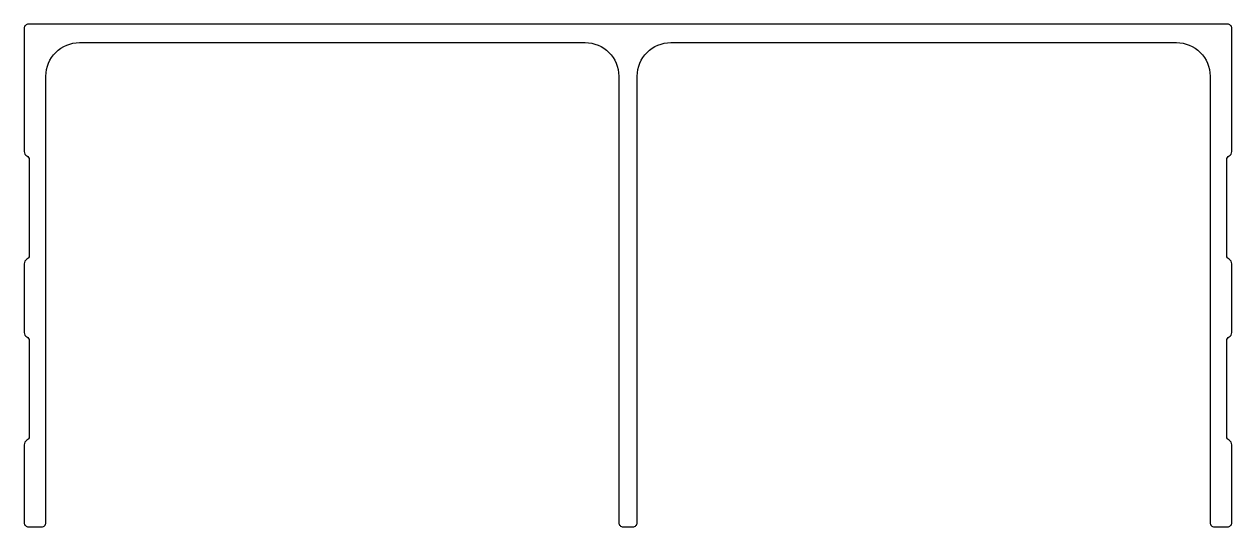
# Model space of a CAD drawing. Extents: x 792.7 to 864.7, y 472.3 to 502.3.
import ezdxf

# ---------------------------------------------------------------- set-up
doc = ezdxf.new("R2010")
doc.units = 0
doc.layers.add('TARAM', color=5, linetype='CONTINUOUS')

msp = doc.modelspace()

# ---------------------------------------------------------------- linework, layer by layer
at = {"layer": 'TARAM', "color": 0}
msp.add_lwpolyline([(792.698, 494.686, 0.281861), (792.862, 494.419, -0.281861), (792.998, 494.196), (792.998, 488.476, -0.281861), (792.862, 488.253, 0.281861), (792.698, 487.986), (792.698, 483.886, 0.281861), (792.862, 483.619, -0.281861), (792.998, 483.396), (792.998, 477.676, -0.281861), (792.862, 477.453, 0.281861), (792.698, 477.186), (792.698, 472.536, 0.414214), (792.948, 472.286), (793.748, 472.286, 0.414214), (793.998, 472.536), (793.998, 499.186, -0.414214), (795.998, 501.186), (826.148, 501.186, -0.414214), (828.148, 499.186), (828.148, 472.536, 0.414214), (828.398, 472.286), (828.998, 472.286, 0.414214), (829.248, 472.536), (829.248, 499.186, -0.414214), (831.248, 501.186), (861.398, 501.186, -0.414214), (863.398, 499.186), (863.398, 472.536, 0.414214), (863.648, 472.286), (864.448, 472.286, 0.414214), (864.698, 472.536), (864.698, 477.186, 0.281861), (864.534, 477.453, -0.281861), (864.398, 477.676), (864.398, 483.396, -0.281861), (864.534, 483.619, 0.281861), (864.698, 483.886), (864.698, 487.986, 0.281861), (864.534, 488.253, -0.281861), (864.398, 488.476), (864.398, 494.196, -0.281861), (864.534, 494.419, 0.281861), (864.698, 494.686), (864.698, 502.036, 0.414214), (864.448, 502.286), (792.948, 502.286, 0.414214), (792.698, 502.036)], format="xyb", close=True, dxfattribs=at)

doc.saveas('drawing.dxf')
